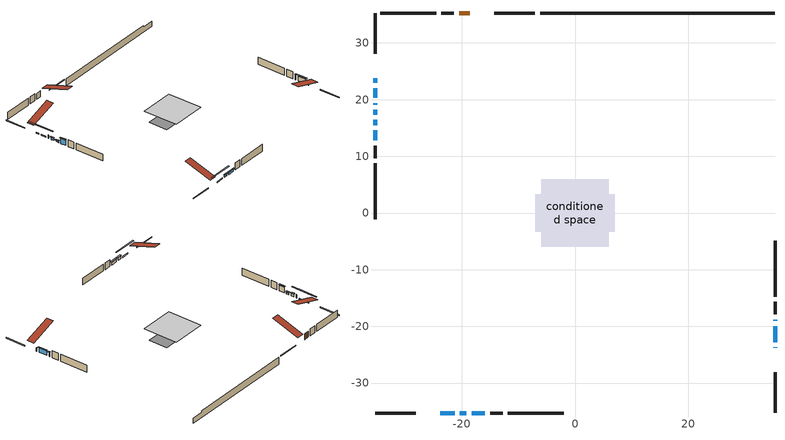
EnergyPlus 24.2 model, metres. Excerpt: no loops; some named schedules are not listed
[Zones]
conditioned space
 floor adiabatic (AdiabaticFloorConstruction): -5.99,-5.99 -5.99,5.99 5.99,5.99 5.99,-5.99 z0.73
 floor foundation (Slab1 construction): -7.05,-3.31 -7.05,3.31 7.05,3.31 7.05,-3.31 z-1.65
 wall outside (RimJoist1 construction): -7.1,35.28 -14.25,35.28 / -35.28,-35.28 -28.13,-35.28 / -35.28,35.28 -35.28,28.13 / 35.28,-35.28 35.28,-28.13 z0.73:1.03
 wall outside (AdiabaticWallConstruction 1): -18.57,35.28 -20.46,35.28 z0.73:2.76
 wall outside (AdiabaticWallConstruction): 35.28,-23.82 35.28,-23.69 / -35.28,19.37 -35.28,19.12 z0.73:1.95; -23.81,-35.28 -21.23,-35.28 / -35.28,23.82 -35.28,22.95 / -35.28,22.02 -35.28,20.3 z0.73:1.09; 35.28,-22.76 35.28,-19.94 z0.73:2.41; 35.28,-19.01 35.28,-18.8 z0.73:2.36; -20.3,-35.28 -19.14,-35.28 / -18.22,-35.28 -15.91,-35.28 z0.73:1.65; -35.28,18.19 -35.28,17.35 z0.73:1.59; -35.28,16.42 -35.28,15.5 z0.73:1.33; -35.28,14.58 -35.28,12.82 z0.73:2.74
 wall outside (Wall1 construction): -21.39,35.28 -23.58,35.28 / -14.98,-35.28 -12.78,-35.28 / -35.28,11.9 -35.28,9.7 / 35.28,-17.88 35.28,-15.68 z0.73:3.17
 wall outside (Wall2 construction): -24.51,35.28 -34.36,35.28 / -11.85,-35.28 -2.01,-35.28 / -35.28,8.77 -35.28,-1.07 / 35.28,-14.75 35.28,-4.91 z0.73:3.17
 wall foundation (FoundationWall1 construction): -6.17,35.28,-1.65 -6.17,35.28,0.73 31.14,35.28,0.73 31.14,35.28,0.21 35.28,35.28,0.21 35.28,35.28,-1.65
 window (WindowConstruction 7): 35.28,-23.81 35.28,-23.69 z0.73:1.95
 window (WindowConstruction 8): -23.81,-35.28 -21.23,-35.28 z0.73:1.09
 window (WindowConstruction 9): -35.28,23.81 -35.28,22.95 z0.73:1.09
 window (WindowConstruction 10): -35.28,22.02 -35.28,20.3 z0.73:1.09
 window (WindowConstruction 11): -35.28,19.37 -35.28,19.12 z0.73:1.95
 window (WindowConstruction): 35.28,-22.76 35.28,-19.94 z0.73:2.41
 window (WindowConstruction 1): 35.28,-19.01 35.28,-18.81 z0.73:2.35
 window (WindowConstruction 2): -20.3,-35.28 -19.15,-35.28 z0.73:1.64
 window (WindowConstruction 3): -18.22,-35.28 -15.91,-35.28 z0.73:1.64
 window (WindowConstruction 4): -35.28,18.19 -35.28,17.35 z0.73:1.59
 window (WindowConstruction 5): -35.28,16.42 -35.28,15.51 z0.73:1.33
 window (WindowConstruction 6): -35.28,14.58 -35.28,12.82 z0.73:2.74
 door (Door): -18.57,35.28 -20.46,35.28 z0.73:2.76
 ceiling adiabatic (AdiabaticFloorConstruction): 5.99,-5.99 5.99,5.99 -5.99,5.99 -5.99,-5.99 z0.73
 roof outside (Roof1 construction): -17.64,35.28,3.17 -17.64,25.94,6.28 -15.18,25.94,6.28 -15.18,35.28,3.17; -24.74,-35.28,3.17 -24.74,-25.94,6.28 -27.21,-25.94,6.28 -27.21,-35.28,3.17; -35.28,24.74,3.17 -25.94,24.74,6.28 -25.94,27.21,6.28 -35.28,27.21,3.17; 35.28,-24.74,3.17 25.94,-24.74,6.28 25.94,-27.21,6.28 35.28,-27.21,3.17
shading: -18.38,-35.28 -26.66,-35.28 -26.66,-35.7 -18.38,-35.7 z3.94; -35.28,20.1 -35.28,26.66 -35.7,26.66 -35.7,20.1 z3.94; -35.28,17.45 -35.28,24.87 -35.7,24.87 -35.7,17.45 z3.94; 35.28,-19.74 35.28,-22.96 35.7,-22.96 35.7,-19.74 z2.61; 35.28,-18.6 35.28,-19.21 35.7,-19.21 35.7,-18.6 z2.56; -18.94,-35.28 -20.5,-35.28 -20.5,-35.7 -18.94,-35.7 z1.85; -15.71,-35.28 -18.42,-35.28 -18.42,-35.7 -15.71,-35.7 z1.85; -35.28,17.15 -35.28,18.39 -35.7,18.39 -35.7,17.15 z1.79; -35.28,15.31 -35.28,16.62 -35.7,16.62 -35.7,15.31 z1.53; -35.28,12.62 -35.28,14.78 -35.7,14.78 -35.7,12.62 z2.94
[Building]
Building 1: Terrain=Suburbs
[Site:Location]
Montreal Intl AP_QC: Latitude {deg}=45.47; Longitude {deg}=-73.74; Time Zone {hr}=-5; Elevation {m}=36; Keep Site Location Information=Yes
[Site:GroundTemperature:Shallow]
2.07863, -0.316383, -0.508184, 0.628371, 5.19101, 9.73239, 13.6695, 16.1636, 16.3755, 14.347, 10.5102, 6.10817
[Site:WaterMainsTemperature]
Calculation Method=Schedule; Temperature Schedule=mains temperature schedule
[Material] Roughness=Rough; Thermal Absorptance=0.9
Name | Thickness {m} | Conductivity {W/m-K} | Density {kg/m3} | Specific Heat {J/kg-K} | Solar Absorptance | Visible Absorptance
asphalt or fiberglass shingles | 0.00635 | 0.162714 | 1121.4 | 1465.45 | 0.4 | 0.4
concrete 4.0 in. | 0.1016 | 1.803125 | 2242.8 | 837.4 | 0.7 | 0.7
concrete 8.0 in. | 0.2032 | 1.803125 | 2242.8 | 837.4 | 0.7 | 0.7
door material | 0.04445 | 0.053851 | 512.64 | 1214.23 | 0.7 | 0.7
exterior vertical ins | 0.0122964 | 0.029427 | 32.04 | 1214.23 | 0.7 | 0.7
floor covering | 0.0127 | 0.0433444 | 54.468 | 1339.84 | 0.6 | 0.6
floor rigid ins; wall rigid ins | 0.512978 | 0.029427 | 32.04 | 1214.23 | 0.7 | 0.7
floor stud and cavity | 0.1397 | 1.75129 | 37.0049 | 1207.88 | 0.7 | 0.7
furniture material conditioned space 1 | 0.1524 | 0.115458 | 640.8 | 1214.23 | 0.6 | 0.6
gypsum board | 0.0127 | 0.160291 | 801 | 837.4 | 0.6 | 0.6
gypsum board 1 | 0.0127 | 0.160291 | 801 | 837.4 | 0.7 | 0.7
osb sheathing 0.5 in. | 0.0127 | 0.115458 | 512.64 | 1214.23 | 0.7 | 0.7
osb sheathing 0.75 in. | 0.01905 | 0.115458 | 512.64 | 1214.23 | 0.7 | 0.7
osb sheathing 2.0 in. | 0.0508 | 0.115458 | 512.64 | 1214.23 | 0.7 | 0.7
rim joist rigid ins | 0.051816 | 0.029427 | 32.04 | 1214.23 | 0.7 | 0.7
rim joist stud and cavity | 0.0508 | 0.033918 | 125.044 | 1163.47 | 0.6 | 0.6
roof stud and cavity | 0.2032 | 0.1619 | 78.34581 | 1123.46 | 0.7 | 0.7
wall stud and cavity | 0.1397 | 0.0985572 | 139.0536 | 1170.24 | 0.7 | 0.7
wall stud and cavity 1 | 0.1397 | 0.0972285 | 139.0536 | 1170.24 | 0.7 | 0.7
wall stud and cavity 2 | 0.0889 | 0.380278 | 52.3479 | 1209.89 | 0.7 | 0.7
wall stud and cavity 3 | 0.0889 | 0.391764 | 83.0341 | 1211.67 | 0.7 | 0.7
wood siding | 0.0254 | 0.102417 | 544.68 | 1172.36 | 0.4 | 0.4
wood siding 1; wood siding 2; wood siding 3 | 0.0254 | 0.102417 | 544.68 | 1172.36 | 0.7 | 0.7
[WindowMaterial:SimpleGlazingSystem]
Name | U-Factor {W/m2-K} | Solar Heat Gain Coefficient
WindowMaterial | 3.72988 | 0.72
WindowMaterial 1 | 2.95483 | 0.44
WindowMaterial 2 | 3.829811 | 0.68
WindowMaterial 3 | 3.82811 | 0.68
WindowMaterial 4 | 4.02059 | 0.67
WindowMaterial 5 | 4.224432 | 0.65
WindowMaterial 6 | 4.38966 | 0.68
WindowMaterial 7 | 2.96278 | 0.46
WindowMaterial 8 | 4.80756 | 0.61
WindowMaterial 9 | 5.91307 | 0.46
[Construction]
AdiabaticFloorConstruction: floor stud and cavity, floor rigid ins, osb sheathing 0.75 in., floor covering
AdiabaticWallConstruction: wood siding 2, wall rigid ins, wall stud and cavity 2, gypsum board
AdiabaticWallConstruction 1: wood siding 3, wall rigid ins, wall stud and cavity 2, gypsum board
Door: door material
FoundationWall1 construction: concrete 8.0 in., gypsum board 1
furniture construction conditioned space 1: furniture material conditioned space 1
PartitionWallConstruction: gypsum board, wall stud and cavity 3, gypsum board
RimJoist1 construction: wood siding 1, rim joist rigid ins, osb sheathing 2.0 in., rim joist stud and cavity
Roof1 construction: asphalt or fiberglass shingles, osb sheathing 0.75 in., roof stud and cavity, gypsum board
Slab1 construction: concrete 4.0 in.
Wall1 construction: wood siding, osb sheathing 0.5 in., wall stud and cavity, gypsum board
Wall2 construction: wood siding, osb sheathing 0.5 in., wall stud and cavity 1, gypsum board
WindowConstruction: WindowMaterial
WindowConstruction 1: WindowMaterial 1
WindowConstruction 10; WindowConstruction 11: WindowMaterial 9
WindowConstruction 2: WindowMaterial 2
WindowConstruction 3: WindowMaterial 3
WindowConstruction 4: WindowMaterial 4
WindowConstruction 5: WindowMaterial 5
WindowConstruction 6: WindowMaterial 6
WindowConstruction 7: WindowMaterial 7
WindowConstruction 8; WindowConstruction 9: WindowMaterial 8
[Zone]
conditioned space: Multiplier=1; Volume {m3}=491.5; Part of Total Floor Area=Yes
[Space]
conditioned space 1: Zone=conditioned space; Volume {m3}=491.5
[SurfaceProperty:ExposedFoundationPerimeter]
Slab1: Exposed Perimeter Calculation Method=TotalExposedPerimeter; Total Exposed Perimeter {m}=41.454
[InternalMass] Zone or ZoneList=conditioned space; Space or SpaceList=conditioned space 1
Name | Construction | Surface Area {m2}
furniture mass conditioned space 1 | furniture construction conditioned space 1 | 94.6681
partition wall mass | PartitionWallConstruction | 236.67
[Lights]
interior lighting: Zone or ZoneList or Space or SpaceList=conditioned space 1; Schedule=interior lighting schedule; Design Level Calculation Method=LightingLevel; Lighting Level {W}=343.2; Return Air Fraction=0; Fraction Radiant=0.6; Fraction Visible=0.2; Fraction Replaceable=1
[People]
occupants: Zone or ZoneList or Space or SpaceList=conditioned space 1; Number of People Schedule=occupants schedule; Number of People Calculation Method=People; Number of People=3; Fraction Radiant=0.314171; Sensible Heat Fraction=0.56303; Activity Level Schedule=occupants activity schedule; Carbon Dioxide Generation Rate {m3/s-W}=0; Enable ASHRAE 55 Comfort Warnings=No; Mean Radiant Temperature Calculation Type=EnclosureAveraged
[ElectricEquipment] Zone or ZoneList or Space or SpaceList=conditioned space 1; Design Level Calculation Method=EquipmentLevel
Name | Schedule | Design Level {W} | Fraction Latent | Fraction Radiant | Fraction Lost
clothes dryer | clothes dryer schedule | 140.772 | 0.015 | 0.081 | 0.85
clothes washer | clothes washer schedule | 32.1985 | 0.03 | 0.162 | 0.7
cooking range | cooking range schedule | 215.147 | 0.08 | 0.432 | 0.2
dishwasher | dishwasher schedule | 66.8632 | 0.3 | 0.18 | 0.4
fridge | fridge schedule | 72.9452 | 0 | 0.6 | 0
mech vent bath fan 0 | mech vent bath fan 0 schedule | 50.2 | 0 | 0 | 1
mech vent house fan | mech vent house fan schedule | 0.95 | 0 | 0 | 1
mech vent house fan cfis | mech vent house fan cfis schedule | 0 | 0 | 0 | 0
mech vent range fan 0 | mech vent range fan 0 schedule | 57 | 0 | 0 | 1
misc plug loads | misc plug loads schedule | 494.7 | 0.045 | 0.513 | 0.1
whole house fan | Always On Discrete | 0 | 0 | 0 | 1
[OtherEquipment] Zone or ZoneList or Space or SpaceList=conditioned space 1; Design Level Calculation Method=EquipmentLevel
Name | Fuel Type | Schedule | Design Level {W} | Fraction Latent | Fraction Radiant | Fraction Lost
clothes dryer 1 | Electricity | clothes dryer schedule | 0 | 0.015 | 0.081 | 0.85
cooking range 1 | Electricity | cooking range schedule | 0 | 0.08 | 0.432 | 0.2
general water use latent | None | general water use schedule | 62.594 | 1 | 0 | 0
general water use sensible | None | general water use schedule | -61.6891 | 0 | 0.6 | 0
mech vent house fan latent load | None | Always On Discrete | 0 | 1 | 0 | 0
mech vent house fan sensible load | None | Always On Discrete | 0 | 0 | 0 | 0
water heater energy adjustment1 | Electricity | Always On Discrete | 0.01 | 0 | 0 | 1
[ZoneInfiltration:DesignFlowRate] Zone or ZoneList or Space or SpaceList=conditioned space 1; Schedule=Always On Discrete; Design Flow Rate Calculation Method=Flow/Zone; Design Flow Rate {m3/s}=0
infil flow; natural vent flow; whole house fan flow
[ZoneControl:Thermostat]
conditioned space Thermostat: Zone or ZoneList=conditioned space; Control Type Schedule=conditioned space Thermostat Schedule; Control 1=conditioned space temperature setpoint; Temperature Difference Between Cutout And Setpoint {deltaC}=0
[ZoneHVAC:Baseboard:Convective:Electric]
electric baseboard: Availability Schedule=Always On Discrete; Heating Design Capacity {W}=14213.9; Efficiency=1
[Zone equipment]
conditioned space: electric baseboard
[Foundation:Kiva]
Foundation Kiva 1: Initial Indoor Air Temperature {C}=18; Wall Height Above Grade {m}=0.729996; Wall Depth Below Slab {m}=0.2032; Custom Block Material Name 1=exterior vertical ins; Custom Block Depth 1 {m}=2.38; Custom Block X Position 1 {m}=0.2159; Custom Block Z Position 1 {m}=0
[Foundation:Kiva:Settings]
Soil Conductivity {W/m-K}=0.849921; Soil Density {kg/m3}=1842.3; Soil Specific Heat {J/kg-K}=418.7; Ground Solar Absorptivity=0.9; Ground Thermal Absorptivity=0.9; Ground Surface Roughness {m}=0.03; Far-Field Width {m}=40; Deep-Ground Boundary Condition=ZeroFlux; Deep-Ground Depth {m}=40; Minimum Cell Dimension {m}=0.2; Maximum Cell Growth Coefficient=3; Simulation Timestep=Timestep
[Exterior:Lights]
exterior lighting: Schedule=exterior lighting schedule; Design Level {W}=75.6
[EnergyManagementSystem:GlobalVariable]
infil_program_Qfan
infil_program_Qinf
natural_vent_program_Qnv
natural_vent_program_Qwhf
[EnergyManagementSystem:Sensor]
Name | Output:Variable or Output:Meter Index Key | Output:Variable or Output:Meter
airflow_gain | infil flow | Infiltration Sensible Heat Gain Energy
airflow_gain_1 | natural vent flow | Infiltration Sensible Heat Gain Energy
airflow_gain_2 | whole house fan flow | Infiltration Sensible Heat Gain Energy
airflow_loss | infil flow | Infiltration Sensible Heat Loss Energy
airflow_loss_1 | natural vent flow | Infiltration Sensible Heat Loss Energy
airflow_loss_2 | whole house fan flow | Infiltration Sensible Heat Loss Energy
clg_load_cond |  | Cooling:EnergyTransfer:Zone:CONDITIONED SPACE
clg_sp_s; clg_sp_s_1 | cooling setpoint | Schedule Value
clothes_dryer_exhaust_0_sch_s | clothes dryer exhaust 0 schedule | Schedule Value
conditioned_space_clg_unmet_s | conditioned space | Zone Cooling Setpoint Not Met Time
conditioned_space_htg_unmet_s | conditioned space | Zone Heating Setpoint Not Met Time
cool_season | cooling season schedule | Schedule Value
fridge_tin_s | conditioned space | Zone Mean Air Temperature
htg_load_cond |  | Heating:EnergyTransfer:Zone:CONDITIONED SPACE
htg_sp_s; htg_sp_s_1 | heating setpoint | Schedule Value
ig_ee_conv | clothes dryer | Electric Equipment Convective Heating Energy
ig_ee_conv_2 | cooking range | Electric Equipment Convective Heating Energy
ig_ee_conv_4 | fridge | Electric Equipment Convective Heating Energy
ig_ee_conv_5 | misc plug loads | Electric Equipment Convective Heating Energy
ig_ee_conv_6 | whole house fan | Electric Equipment Convective Heating Energy
ig_ee_rad | clothes dryer | Electric Equipment Radiant Heating Energy
ig_ee_rad_2 | cooking range | Electric Equipment Radiant Heating Energy
ig_ee_rad_4 | fridge | Electric Equipment Radiant Heating Energy
ig_ee_rad_5 | misc plug loads | Electric Equipment Radiant Heating Energy
ig_ee_rad_6 | whole house fan | Electric Equipment Radiant Heating Energy
ig_lgt_conv | interior lighting | Lights Convective Heating Energy
ig_lgt_rad | interior lighting | Lights Radiant Heating Energy
ig_lgt_vis | interior lighting | Lights Visible Radiation Heating Energy
ig_oe_conv | clothes dryer 1 | Other Equipment Convective Heating Energy
ig_oe_conv_1 | cooking range 1 | Other Equipment Convective Heating Energy
ig_oe_conv_2 | general water use latent | Other Equipment Convective Heating Energy
ig_oe_conv_3 | general water use sensible | Other Equipment Convective Heating Energy
ig_oe_conv_4 | water heater energy adjustment1 | Other Equipment Convective Heating Energy
ig_oe_rad | clothes dryer 1 | Other Equipment Radiant Heating Energy
ig_oe_rad_1 | cooking range 1 | Other Equipment Radiant Heating Energy
ig_oe_rad_2 | general water use latent | Other Equipment Radiant Heating Energy
ig_oe_rad_3 | general water use sensible | Other Equipment Radiant Heating Energy
ig_oe_rad_4 | water heater energy adjustment1 | Other Equipment Radiant Heating Energy
ig_ppl_conv | occupants | People Convective Heating Energy
ig_ppl_rad | occupants | People Radiant Heating Energy
im_conv | furniture mass conditioned space 1 | Surface Inside Face Convection Heat Gain Energy
im_conv_1 | partition wall mass | Surface Inside Face Convection Heat Gain Energy
im_ig | furniture mass conditioned space 1 | Surface Inside Face Internal Gains Radiation Heat Gain Energy
im_ig_1 | partition wall mass | Surface Inside Face Internal Gains Radiation Heat Gain Energy
im_lgt | furniture mass conditioned space 1 | Surface Inside Face Lights Radiation Heat Gain Energy
im_lgt_1 | partition wall mass | Surface Inside Face Lights Radiation Heat Gain Energy
im_sol | furniture mass conditioned space 1 | Surface Inside Face Solar Radiation Heat Gain Energy
im_sol_1 | partition wall mass | Surface Inside Face Solar Radiation Heat Gain Energy
im_surf | furniture mass conditioned space 1 | Surface Inside Face Net Surface Thermal Radiation Heat Gain Energy
im_surf_1 | partition wall mass | Surface Inside Face Net Surface Thermal Radiation Heat Gain Energy
mech_vent_bath_fan_0_sch_s | mech vent bath fan 0 schedule | Schedule Value
mech_vent_range_fan_0_sch_s | mech vent range fan 0 schedule | Schedule Value
mv_conv | mech vent bath fan 0 | Electric Equipment Convective Heating Energy
mv_conv_1 | mech vent house fan | Electric Equipment Convective Heating Energy
mv_conv_2 | mech vent house fan cfis | Electric Equipment Convective Heating Energy
mv_conv_3 | mech vent range fan 0 | Electric Equipment Convective Heating Energy
mv_conv_4 | mech vent house fan latent load | Other Equipment Convective Heating Energy
mv_conv_5 | mech vent house fan sensible load | Other Equipment Convective Heating Energy
mv_rad | mech vent bath fan 0 | Electric Equipment Radiant Heating Energy
mv_rad_1 | mech vent house fan | Electric Equipment Radiant Heating Energy
mv_rad_2 | mech vent house fan cfis | Electric Equipment Radiant Heating Energy
mv_rad_3 | mech vent range fan 0 | Electric Equipment Radiant Heating Energy
mv_rad_4 | mech vent house fan latent load | Other Equipment Radiant Heating Energy
mv_rad_5 | mech vent house fan sensible load | Other Equipment Radiant Heating Energy
natural_vent_s | natural vent schedule | Schedule Value
out_pb_s |  | Site Outdoor Air Barometric Pressure
out_wt_s |  | Site Outdoor Air Humidity Ratio
site_vw_s |  | Site Wind Speed
ss_back_out | Window1 | Surface Window Shortwave from Zone Back Out Window Heat Transfer Rate
ss_back_out_1 | Window10 | Surface Window Shortwave from Zone Back Out Window Heat Transfer Rate
ss_back_out_10 | Window8 | Surface Window Shortwave from Zone Back Out Window Heat Transfer Rate
ss_back_out_11 | Window9 | Surface Window Shortwave from Zone Back Out Window Heat Transfer Rate
ss_back_out_2 | Window13 | Surface Window Shortwave from Zone Back Out Window Heat Transfer Rate
ss_back_out_3 | Window14 | Surface Window Shortwave from Zone Back Out Window Heat Transfer Rate
ss_back_out_4 | Window16 | Surface Window Shortwave from Zone Back Out Window Heat Transfer Rate
ss_back_out_5 | Window2 | Surface Window Shortwave from Zone Back Out Window Heat Transfer Rate
ss_back_out_6 | Window3 | Surface Window Shortwave from Zone Back Out Window Heat Transfer Rate
ss_back_out_7 | Window4 | Surface Window Shortwave from Zone Back Out Window Heat Transfer Rate
ss_back_out_8 | Window5 | Surface Window Shortwave from Zone Back Out Window Heat Transfer Rate
ss_back_out_9 | Window7 | Surface Window Shortwave from Zone Back Out Window Heat Transfer Rate
ss_conv | Door1 | Surface Inside Face Convection Heat Gain Energy
ss_conv_1 | Window1 | Surface Inside Face Convection Heat Gain Energy
ss_conv_10 | Window7 | Surface Inside Face Convection Heat Gain Energy
ss_conv_11 | Window8 | Surface Inside Face Convection Heat Gain Energy
ss_conv_12 | Window9 | Surface Inside Face Convection Heat Gain Energy
ss_conv_2 | Window10 | Surface Inside Face Convection Heat Gain Energy
ss_conv_3 | Window13 | Surface Inside Face Convection Heat Gain Energy
ss_conv_4 | Window14 | Surface Inside Face Convection Heat Gain Energy
ss_conv_5 | Window16 | Surface Inside Face Convection Heat Gain Energy
ss_conv_6 | Window2 | Surface Inside Face Convection Heat Gain Energy
ss_conv_7 | Window3 | Surface Inside Face Convection Heat Gain Energy
ss_conv_8 | Window4 | Surface Inside Face Convection Heat Gain Energy
ss_conv_9 | Window5 | Surface Inside Face Convection Heat Gain Energy
ss_ig | Door1 | Surface Inside Face Internal Gains Radiation Heat Gain Energy
ss_ig_1 | Window1 | Surface Inside Face Internal Gains Radiation Heat Gain Energy
ss_ig_10 | Window7 | Surface Inside Face Internal Gains Radiation Heat Gain Energy
ss_ig_11 | Window8 | Surface Inside Face Internal Gains Radiation Heat Gain Energy
ss_ig_12 | Window9 | Surface Inside Face Internal Gains Radiation Heat Gain Energy
ss_ig_2 | Window10 | Surface Inside Face Internal Gains Radiation Heat Gain Energy
ss_ig_3 | Window13 | Surface Inside Face Internal Gains Radiation Heat Gain Energy
ss_ig_4 | Window14 | Surface Inside Face Internal Gains Radiation Heat Gain Energy
ss_ig_5 | Window16 | Surface Inside Face Internal Gains Radiation Heat Gain Energy
ss_ig_6 | Window2 | Surface Inside Face Internal Gains Radiation Heat Gain Energy
ss_ig_7 | Window3 | Surface Inside Face Internal Gains Radiation Heat Gain Energy
ss_ig_8 | Window4 | Surface Inside Face Internal Gains Radiation Heat Gain Energy
ss_ig_9 | Window5 | Surface Inside Face Internal Gains Radiation Heat Gain Energy
ss_lgt | Door1 | Surface Inside Face Lights Radiation Heat Gain Energy
ss_sol | Door1 | Surface Inside Face Solar Radiation Heat Gain Energy
ss_surf | Door1 | Surface Inside Face Net Surface Thermal Radiation Heat Gain Energy
ss_surf_1 | Window1 | Surface Inside Face Net Surface Thermal Radiation Heat Gain Energy
ss_surf_10 | Window7 | Surface Inside Face Net Surface Thermal Radiation Heat Gain Energy
ss_surf_11 | Window8 | Surface Inside Face Net Surface Thermal Radiation Heat Gain Energy
ss_surf_12 | Window9 | Surface Inside Face Net Surface Thermal Radiation Heat Gain Energy
ss_surf_2 | Window10 | Surface Inside Face Net Surface Thermal Radiation Heat Gain Energy
ss_surf_3 | Window13 | Surface Inside Face Net Surface Thermal Radiation Heat Gain Energy
ss_surf_4 | Window14 | Surface Inside Face Net Surface Thermal Radiation Heat Gain Energy
ss_surf_5 | Window16 | Surface Inside Face Net Surface Thermal Radiation Heat Gain Energy
ss_surf_6 | Window2 | Surface Inside Face Net Surface Thermal Radiation Heat Gain Energy
ss_surf_7 | Window3 | Surface Inside Face Net Surface Thermal Radiation Heat Gain Energy
ss_surf_8 | Window4 | Surface Inside Face Net Surface Thermal Radiation Heat Gain Energy
ss_surf_9 | Window5 | Surface Inside Face Net Surface Thermal Radiation Heat Gain Energy
ss_trans_in | Window1 | Surface Window Transmitted Solar Radiation Rate
ss_trans_in_1 | Window10 | Surface Window Transmitted Solar Radiation Rate
ss_trans_in_10 | Window8 | Surface Window Transmitted Solar Radiation Rate
ss_trans_in_11 | Window9 | Surface Window Transmitted Solar Radiation Rate
ss_trans_in_2 | Window13 | Surface Window Transmitted Solar Radiation Rate
ss_trans_in_3 | Window14 | Surface Window Transmitted Solar Radiation Rate
ss_trans_in_4 | Window16 | Surface Window Transmitted Solar Radiation Rate
ss_trans_in_5 | Window2 | Surface Window Transmitted Solar Radiation Rate
ss_trans_in_6 | Window3 | Surface Window Transmitted Solar Radiation Rate
ss_trans_in_7 | Window4 | Surface Window Transmitted Solar Radiation Rate
ss_trans_in_8 | Window5 | Surface Window Transmitted Solar Radiation Rate
ss_trans_in_9 | Window7 | Surface Window Transmitted Solar Radiation Rate
ss_trans_out | Window1 | Surface Inside Face Initial Transmitted Diffuse Transmitted Out Window Solar Radiation Rate
ss_trans_out_1 | Window10 | Surface Inside Face Initial Transmitted Diffuse Transmitted Out Window Solar Radiation Rate
ss_trans_out_10 | Window8 | Surface Inside Face Initial Transmitted Diffuse Transmitted Out Window Solar Radiation Rate
ss_trans_out_11 | Window9 | Surface Inside Face Initial Transmitted Diffuse Transmitted Out Window Solar Radiation Rate
ss_trans_out_2 | Window13 | Surface Inside Face Initial Transmitted Diffuse Transmitted Out Window Solar Radiation Rate
ss_trans_out_3 | Window14 | Surface Inside Face Initial Transmitted Diffuse Transmitted Out Window Solar Radiation Rate
ss_trans_out_4 | Window16 | Surface Inside Face Initial Transmitted Diffuse Transmitted Out Window Solar Radiation Rate
ss_trans_out_5 | Window2 | Surface Inside Face Initial Transmitted Diffuse Transmitted Out Window Solar Radiation Rate
ss_trans_out_6 | Window3 | Surface Inside Face Initial Transmitted Diffuse Transmitted Out Window Solar Radiation Rate
ss_trans_out_7 | Window4 | Surface Inside Face Initial Transmitted Diffuse Transmitted Out Window Solar Radiation Rate
ss_trans_out_8 | Window5 | Surface Inside Face Initial Transmitted Diffuse Transmitted Out Window Solar Radiation Rate
ss_trans_out_9 | Window7 | Surface Inside Face Initial Transmitted Diffuse Transmitted Out Window Solar Radiation Rate
s_conv | FoundationWall1 | Surface Inside Face Convection Heat Gain Energy
s_conv_1 | inferred conditioned ceiling | Surface Inside Face Convection Heat Gain Energy
s_conv_10 | Roof1:90 | Surface Inside Face Convection Heat Gain Energy
s_conv_11 | Slab1 | Surface Inside Face Convection Heat Gain Energy
s_conv_12 | Wall1:0 | Surface Inside Face Convection Heat Gain Energy
s_conv_13 | Wall1:180 | Surface Inside Face Convection Heat Gain Energy
s_conv_14 | Wall1:270 | Surface Inside Face Convection Heat Gain Energy
s_conv_15 | Wall1:90 | Surface Inside Face Convection Heat Gain Energy
s_conv_16 | Wall2:0 | Surface Inside Face Convection Heat Gain Energy
s_conv_17 | Wall2:180 | Surface Inside Face Convection Heat Gain Energy
s_conv_18 | Wall2:270 | Surface Inside Face Convection Heat Gain Energy
s_conv_19 | Wall2:90 | Surface Inside Face Convection Heat Gain Energy
s_conv_2 | inferred conditioned floor | Surface Inside Face Convection Heat Gain Energy
s_conv_3 | RimJoist1:0 | Surface Inside Face Convection Heat Gain Energy
s_conv_4 | RimJoist1:180 | Surface Inside Face Convection Heat Gain Energy
s_conv_5 | RimJoist1:270 | Surface Inside Face Convection Heat Gain Energy
s_conv_6 | RimJoist1:90 | Surface Inside Face Convection Heat Gain Energy
s_conv_7 | Roof1:0 | Surface Inside Face Convection Heat Gain Energy
s_conv_8 | Roof1:180 | Surface Inside Face Convection Heat Gain Energy
s_conv_9 | Roof1:270 | Surface Inside Face Convection Heat Gain Energy
s_ig | FoundationWall1 | Surface Inside Face Internal Gains Radiation Heat Gain Energy
s_ig_1 | inferred conditioned ceiling | Surface Inside Face Internal Gains Radiation Heat Gain Energy
